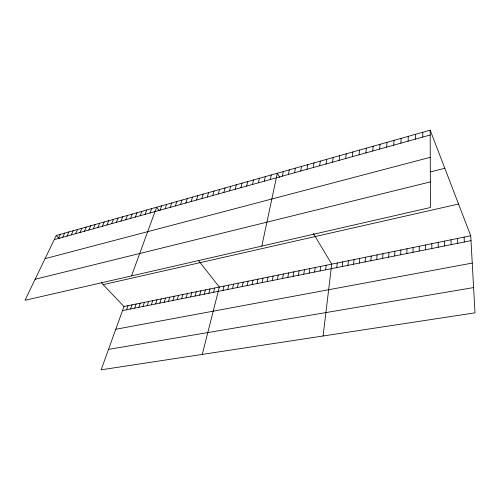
<?xml version="1.0" encoding="UTF-8"?>
<svg xmlns="http://www.w3.org/2000/svg" width="500" height="500" viewBox="0 0 500 500"><rect width="100%" height="100%" fill="white"/><g stroke="black" fill="none" stroke-linecap="round" stroke-linejoin="round"><path stroke-width="0.75" d="M425.513 249.781L425.525 244.994M422.762 137.075L422.8 132.256M419.237 251.044L419.288 246.262M413.013 252.294L413.106 247.525M415.4 139.125L415.494 134.319M406.844 253.531L406.975 248.775M408.113 141.156L408.256 136.356M400.731 254.756L400.894 250.019M400.9 143.162L401.094 138.369M394.663 255.975L394.862 251.25M388.65 257.181L388.888 252.469M393.756 145.15L394 140.369M382.688 258.375L382.956 253.675M386.688 147.119L386.975 142.35M376.775 259.562L377.075 254.875M379.681 149.069L380.019 144.306M370.913 260.744L371.244 256.062M365.094 261.906L365.462 257.244M372.75 151L373.131 146.244M359.325 263.069L359.725 258.412M365.881 152.906L366.312 148.169M353.606 264.212L354.038 259.575M347.931 265.356L348.394 260.725M359.081 154.8L359.556 150.069M342.3 266.481L342.794 261.869M352.35 156.675L352.863 151.956M336.719 267.606L337.244 263M345.681 158.531L346.238 153.819M323.088 335.994L331.737 264.125L313.363 233.444M339.075 160.369L339.675 155.669M325.606 269.831L326.188 265.256M320.081 270.944L320.694 266.375M332.531 162.194L333.175 157.5M314.594 272.044L315.238 267.488M326.05 163.994L326.731 159.312M309.156 273.137L309.825 268.594M303.762 274.219L304.456 269.688M319.631 165.781L320.35 161.112M298.406 275.294L299.131 270.775M313.269 167.55L314.031 162.887M293.1 276.356L293.85 271.85M287.831 277.419L288.606 272.925M306.969 169.306L307.769 164.656M282.606 278.463L283.406 273.981M300.731 171.044L301.562 166.4M277.419 279.506L278.244 275.038M294.544 172.763L295.419 168.131M272.275 280.538L273.125 276.081M267.169 281.562L268.044 277.119M288.419 174.469L289.325 169.85M262.106 282.581L263.006 278.144M282.35 176.163L283.294 171.55M257.081 283.587L258 279.163M261.825 246.088L277.312 173.231L279.831 177.444M252.094 284.587L253.038 280.175M270.287 179.519L271.3 174.925M247.144 285.581L248.113 281.181M242.231 286.569L243.225 282.181M264.294 181.188L265.338 176.606M237.362 287.544L238.375 283.169M232.525 288.519L233.556 284.15M258.356 182.838L259.431 178.269M252.469 184.475L253.581 179.913M227.725 289.481L228.781 285.125M222.963 290.438L224.037 286.094M246.637 186.1L247.781 181.55M202.25 354.412L219.331 287.05L198.444 260.462M213.538 292.325L214.662 288.006M240.863 187.706L242.037 183.162M208.881 293.263L210.025 288.95M235.138 189.3L236.344 184.769M204.262 294.188L205.419 289.887M229.462 190.881L230.694 186.363M199.669 295.113L200.85 290.825M195.119 296.025L196.312 291.75M223.837 192.444L225.1 187.938M190.594 296.931L191.812 292.669M218.263 194L219.556 189.5M186.106 297.831L187.344 293.575M212.738 195.538L214.056 191.044M181.65 298.725L182.906 294.481M207.256 197.062L208.606 192.581M177.231 299.613L178.5 295.381M172.838 300.494L174.125 296.275M201.831 198.569L203.206 194.1M168.475 301.369L169.781 297.156M164.15 302.238L165.475 298.038M196.444 200.069L197.85 195.613M159.85 303.1L161.194 298.913M191.112 201.556L192.537 197.106M155.588 303.956L156.944 299.781M151.35 304.806L152.725 300.637M185.819 203.025L187.275 198.588M180.575 204.488L182.056 200.056M147.144 305.65L148.531 301.494M142.969 306.494L144.369 302.344M175.375 205.931L176.881 201.513M138.819 307.325L140.238 303.188M134.7 308.15L136.137 304.025M170.225 207.369L171.75 202.963M165.113 208.787L166.663 204.394M130.612 308.969L132.062 304.856M126.55 309.788L128.019 305.681M470.731 235.769L124 306.5L101.144 369.819L475 312.844L470.731 235.769L430.181 130.181L56.231 235.494L25 300.287L430.438 207.494L430.181 130.181M160.044 210.2L161.619 205.812M131.525 275.906L156.613 207.225L159.431 210.812M150.031 212.987L151.656 208.619M145.087 214.363L146.731 210.006M140.188 215.725L141.856 211.381M135.331 217.081L137.012 212.744M130.506 218.419L132.213 214.094M125.725 219.75L127.456 215.438M120.981 221.075L122.731 216.762M116.281 222.381L118.05 218.088M111.613 223.681L113.4 219.394M106.988 224.969L108.794 220.694M102.394 226.244L104.219 221.981M97.844 227.512L99.681 223.256M93.325 228.769L95.181 224.525M88.844 230.019L90.719 225.781M84.394 231.256L86.287 227.031M79.981 232.481L81.894 228.269M75.606 233.7L77.537 229.494M71.263 234.913L73.206 230.712M66.956 236.112L68.913 231.919M62.681 237.3L64.656 233.119M58.438 238.481L60.425 234.312M54.225 239.65L430.2 135.006M45.062 258.663L430.269 157.312M430.644 171.85L444.806 168.263M35.138 279.256L430.35 181.9M103.15 284.65L458.537 204.019M122.519 310.594L471 240.65M115.781 329.263L472.244 263.081M108.519 349.381L473.6 287.581M56.231 235.494L59.25 238.656M101.294 282.706L124 306.5M464.1 237.125L464.331 241.994M457.531 238.463L457.719 243.319M451.019 239.794L451.163 244.631M444.562 241.106L444.669 245.938M438.162 242.413L438.225 247.231M431.819 243.706L431.844 248.512"/></g></svg>
